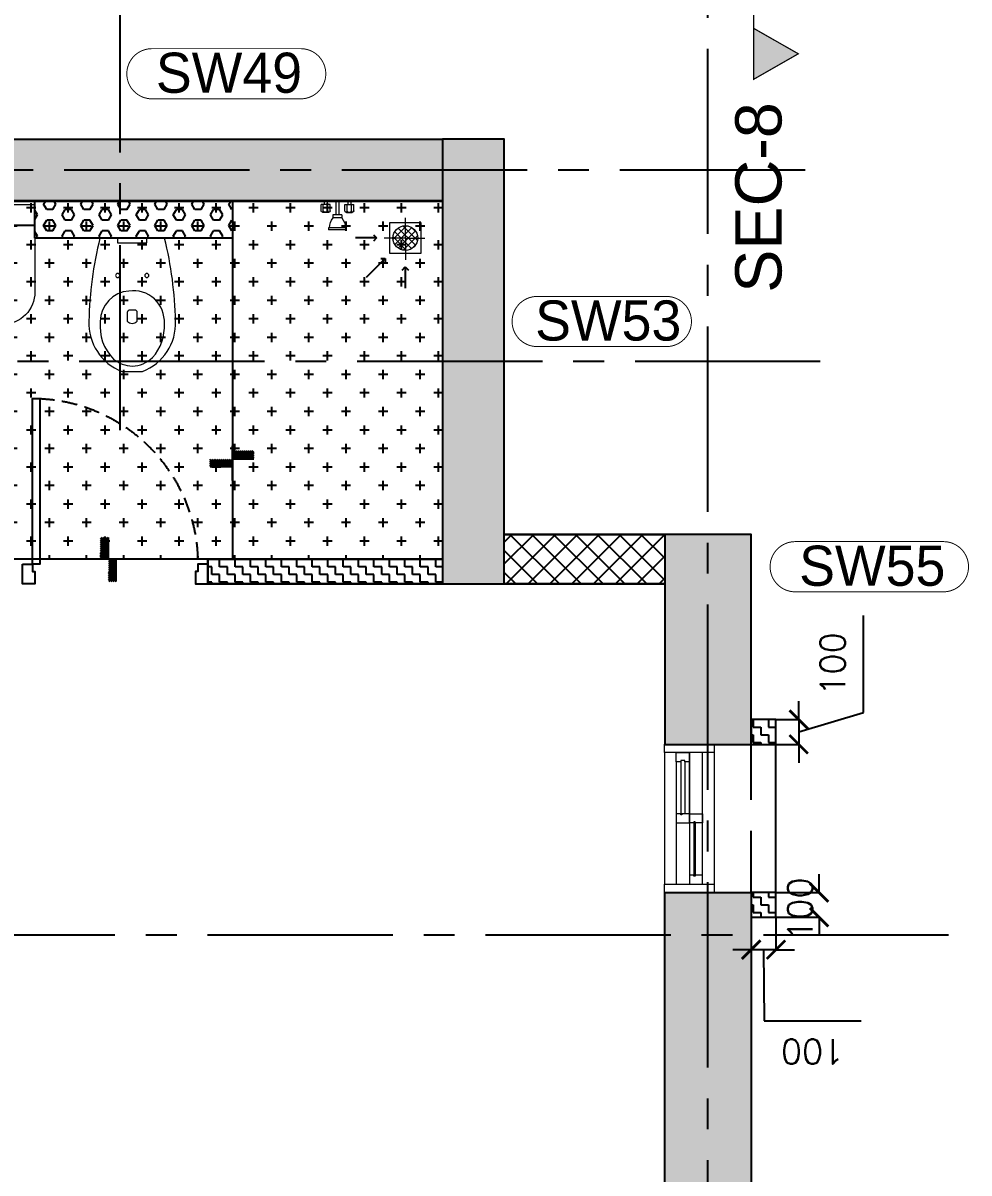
# Model space of a CAD drawing. Header units: millimetres. Extents: x 1181448 to 1317632, y -5734806 to -5633961.
# Drawn here: x 1214204 to 1218034, y -5725860 to -5721205 of the extents above; entities that cross this region are included whole.
import ezdxf

# ---------------------------------------------------------------- set-up
doc = ezdxf.new("R2010")
doc.units = ezdxf.units.MM
doc.header["$LTSCALE"] = 1000
doc.header["$MEASUREMENT"] = 0
for name, pattern in [('1BHK-A$0$AUDIT_D_120904163729-0', [0]), ('1BHK-A$0$HIDDEN', [0.375, 0.25, -0.125]), ('AUDIT_D_120904163729-0', [0]), ('T8(T9 IS SIMILAR) - TYPICAL FLOOR ELEVATION$1$AUDIT_D_120904163729-0', [0]), ('T8(T9 IS SIMILAR) - TYPICAL FLOOR ELEVATION$1$HIDDEN', [0.375, 0.25, -0.125]), ('T8_PROFILE SECTIONS$0$HIDDEN', [0.375, 0.25, -0.125]), ('T8_PROFILE SECTIONS$0$PHANTOM2', [1.25, 0.625, -0.125, 0.125, -0.125, 0.125, -0.125]), ('T8_REFUGE COLUMNS$0$CENTER2', [1.125, 0.75, -0.125, 0.125, -0.125])]:
    doc.linetypes.add(name, pattern=pattern)
doc.layers.get('0').update_dxf_attribs({"linetype": 'AUDIT_D_120904163729-0'})
for name, color, linetype in [('1BHK-A$0$A-DOOR-FULL', 2, 'Continuous'), ('1BHK-A$0$A-HATCH -160', 251, '1BHK-A$0$AUDIT_D_120904163729-0'), ('1BHK-A$0$A-SANITARY', 2, 'Continuous'), ('1BHK-A$0$a-tile drop', 3, 'Continuous'), ('1BHK-A$0$A-TOI SUNK 50MM', 8, 'Continuous'), ('1BHK-A$0$APT PLANS-typ$0$TILEDROP', 3, 'Continuous'), ('1BHK-A$0$ELEV.', 5, 'Continuous'), ('1BHK-A$0$LEDGE WALL', 5, 'Continuous'), ('A_dim', 1, 'Continuous'), ('T8(T9 IS SIMILAR) - REFUGE FLOOR$1$A_rail', 253, 'Continuous'), ('T8(T9 IS SIMILAR) - TYPICAL FLOOR ELEVATION$0$A-DIM', 1, 'T8(T9 IS SIMILAR) - TYPICAL FLOOR ELEVATION$1$AUDIT_D_120904163729-0'), ('T8(T9 IS SIMILAR) - TYPICAL FLOOR ELEVATION$1$A-WALL HATCH', 252, 'T8(T9 IS SIMILAR) - TYPICAL FLOOR ELEVATION$1$AUDIT_D_120904163729-0'), ('T8(T9 IS SIMILAR) - TYPICAL FLOOR ELEVATION$1$A-WALL-FEATURES', 6, 'T8(T9 IS SIMILAR) - TYPICAL FLOOR ELEVATION$1$AUDIT_D_120904163729-0'), ('T8_PROFILE SECTIONS$0$A-PROFILE SECTIONS', 81, 'T8_PROFILE SECTIONS$0$PHANTOM2'), ('T8_REFUGE COLUMNS$0$A-CENTERLINE', 193, 'T8_REFUGE COLUMNS$0$CENTER2'), ('T8_REFUGE COLUMNS$1$A-RCC COLS', 3, 'Continuous')]:
    doc.layers.add(name, color=color, linetype=linetype)
for name, color, linetype, lineweight in [('1BHK-A$0$a-TOI-fixtures', 251, 'Continuous', 0), ('1BHK-A$1$A-WALL- 160', 6, 'Continuous', 30), ('1BHK-A$1$Window', 4, 'Continuous', 20), ('T8(T9 IS SIMILAR) - REFUGE FLOOR$0$D&W', 8, 'Continuous', 25), ('T8_REFUGE COLUMNS$0$A-COLUMN NO size reduce', 81, 'Continuous', 25)]:
    doc.layers.add(name, color=color, linetype=linetype, lineweight=lineweight)
doc.layers.add('T8_REFUGE COLUMNS$0$COL-HATCH', color=7, linetype='Continuous', lineweight=25, true_color=0xa3a3a3)
doc.styles.add('1BHK-A$0$Romans 1', font='romans.shx', dxfattribs={"height": 100})
doc.styles.add('T8(T9 IS SIMILAR) - TYPICAL FLOOR ELEVATION$0$Romans 1', font='romans.shx', dxfattribs={"height": 100})
doc.styles.add('T8_PROFILE SECTIONS$0$arial', font='sanss___.ttf')
doc.styles.add('T8_REFUGE COLUMNS$0$STANDARD', font='GOTHIC.TTF')
doc.dimstyles.new('1BHK-A$0$ALPINE S', dxfattribs={"dimscale": 0, "dimtxt": 100, "dimasz": 75, "dimexe": 0, "dimexo": 0, "dimgap": 75, "dimtad": 1, "dimdec": 0, "dimzin": 0, "dimdsep": 46, "dimtxsty": '1BHK-A$0$Romans 1', "dimblk": '1BHK-A$0$_ArchTick', "dimcen": 0.09, "dimclrd": 256, "dimclre": 256, "dimclrt": 7, "dimadec": 0, "dimazin": 0, "dimtfac": 1, "dimtdec": 0, "dimtofl": 0, "dimtmove": 1, "dimatfit": 0, "dimldrblk": '1BHK-A$0$_Open90', "dimfxl": 1, "dimtolj": 1, "dimtzin": 0, "dimarcsym": 0})
doc.dimstyles.new('T8(T9 IS SIMILAR) - TYPICAL FLOOR ELEVATION$0$ALPINE S', dxfattribs={"dimscale": 0, "dimtxt": 100, "dimasz": 75, "dimexe": 0, "dimexo": 0, "dimgap": 75, "dimtad": 1, "dimdec": 0, "dimzin": 0, "dimdsep": 46, "dimtxsty": 'T8(T9 IS SIMILAR) - TYPICAL FLOOR ELEVATION$0$Romans 1', "dimblk": 'T8(T9 IS SIMILAR) - TYPICAL FLOOR ELEVATION$0$_ArchTick', "dimcen": 0.09, "dimclrd": 256, "dimclre": 256, "dimclrt": 7, "dimadec": 0, "dimazin": 0, "dimtfac": 1, "dimtdec": 0, "dimtofl": 0, "dimtmove": 1, "dimatfit": 0, "dimldrblk": 'T8(T9 IS SIMILAR) - TYPICAL FLOOR ELEVATION$0$_Open90', "dimfxl": 1, "dimtolj": 1, "dimtzin": 0, "dimarcsym": 0})

# ---------------------------------------------------------------- blocks, each defined once
blk = doc.blocks.new('T8_REFUGE COLUMNS')
at = {"layer": 'T8_REFUGE COLUMNS$0$COL-HATCH', "linetype": 'ByBlock'}
h = blk.add_hatch(color=256, dxfattribs=at)
h.dxf.hatch_style = 1
h.paths.add_polyline_path([(1215902.1, -5721924.9), (1213292.1, -5721924.9), (1213292.1, -5721674.9), (1215902.1, -5721674.9)])
h = blk.add_hatch(color=256, dxfattribs=at)
h.dxf.hatch_style = 1
h.paths.add_polyline_path([(1215902.1, -5723474.9), (1216152.1, -5723474.9), (1216152.1, -5721674.9), (1215902.1, -5721674.9)])
h = blk.add_hatch(color=256, dxfattribs=at)
h.dxf.hatch_style = 1
h.paths.add_polyline_path([(1216802.1, -5724124.9), (1217152.1, -5724124.9), (1217152.1, -5723274.9), (1216802.1, -5723274.9)])
h = blk.add_hatch(color=256, dxfattribs=at)
h.dxf.hatch_style = 1
h.paths.add_polyline_path([(1217152.1, -5726519.9), (1216802.1, -5726519.9), (1216802.1, -5724724.9), (1217152.1, -5724724.9)])
at = {"layer": 'T8_REFUGE COLUMNS$0$A-CENTERLINE'}
for p, q in [((1214597.1, -5722853.5), (1214597.1, -5698299.6)), ((1216977.1, -5728808.5), (1216977.1, -5698299.6)), ((1217370.3, -5721799.9), (1182156.9, -5721799.9)), ((1217431.8, -5722574.9), (1182156.9, -5722574.9)), ((1217951.3, -5724897.4), (1182156.9, -5724897.4))]:
    blk.add_line(p, q, dxfattribs=at)
at = {"layer": 'T8_REFUGE COLUMNS$0$A-COLUMN NO size reduce', "linetype": 'ByBlock', "const_width": 3.9}
for points in [[(1214725.8, -5721511.6, -1), (1214725.8, -5721308.4), (1215328.2, -5721308.4, -1), (1215328.2, -5721511.6)], [(1216285.6, -5722514.6, -1), (1216285.6, -5722311.5), (1216808.7, -5722311.5, -1), (1216808.7, -5722514.6)], [(1217330.2, -5723507.4, -1), (1217330.2, -5723304.2), (1217930.4, -5723304.2, -1), (1217930.4, -5723507.4)]]:
    blk.add_lwpolyline(points, format="xyb", close=True, dxfattribs=at)
at = {"layer": 'T8_REFUGE COLUMNS$1$A-RCC COLS', "linetype": 'ByBlock'}
for points in [[(1215902.1, -5721924.9), (1213292.1, -5721924.9), (1213292.1, -5721674.9), (1215902.1, -5721674.9)], [(1215902.1, -5723474.9), (1216152.1, -5723474.9), (1216152.1, -5721674.9), (1215902.1, -5721674.9)], [(1216802.1, -5724124.9), (1217152.1, -5724124.9), (1217152.1, -5723274.9), (1216802.1, -5723274.9)], [(1217152.1, -5726519.9), (1216802.1, -5726519.9), (1216802.1, -5724724.9), (1217152.1, -5724724.9)]]:
    blk.add_lwpolyline(points, close=True, dxfattribs=at)
at = {"layer": 'T8_REFUGE COLUMNS$0$A-COLUMN NO size reduce', "linetype": 'ByBlock', "char_height": 162.5, "attachment_point": 1, "style": 'T8_REFUGE COLUMNS$0$STANDARD'}
for s, insert in [('SW49', (1214742, -5721324.6)), ('SW53', (1216277.4, -5722327.7)), ('SW55', (1217346.4, -5723320.5))]:
    blk.add_mtext_dynamic_manual_height_columns(s, width=444.685, gutter_width=500, heights=[0], dxfattribs=dict(at, insert=insert))
blk = doc.blocks.new('1BHK-A$0$WB1')
at = {"layer": '1BHK-A$0$A-SANITARY', "color": 0, "ltscale": 1000}
for p, q in [((190074.4, -1779394.5), (190063, -1779507.9)), ((190106.8, -1779394.5), (190119.9, -1779507.9)), ((189917.5, -1779491.7), (190064.6, -1779491.7)), ((190061.5, -1779507.9), (190121.4, -1779507.9)), ((190118, -1779491.7), (190265.4, -1779491.7))]:
    blk.add_line(p, q, dxfattribs=at)
at = {"layer": '1BHK-A$0$A-SANITARY', "color": 0}
blk.add_line((190106.8, -1779394.5), (190074.4, -1779394.5), dxfattribs=at)
for centre, major_axis, start_param, end_param in [((190067.1, -1779471.3), (-69.6, 256.7), 0.015739, 0.342992), ((190067.1, -1779471.3), (-64.3, 237.2), 0.015739, 0.342992), ((190091.4, -1779555.7), (-92.6, 341.5), 6.018375, 6.298924), ((190091.4, -1779555.7), (-87.3, 322), 6.018375, 6.298924), ((190091.4, -1779555.7), (-92.6, 341.5), 5.737826, 6.018375), ((190091.4, -1779555.7), (-87.3, 322), 5.737826, 6.018375), ((190115.8, -1779471.3), (-64.3, 237.2), 5.410573, 5.737826), ((190115.8, -1779471.3), (-69.6, 256.7), 5.410573, 5.737826), ((190030, -1779417.8), (-52.6, 193.9), 0.342992, 0.768932), ((190030, -1779417.8), (-47.3, 174.4), 0.342992, 0.768932), ((190152.9, -1779417.8), (-47.3, 174.4), 4.984633, 5.410573), ((190152.9, -1779417.8), (-52.6, 193.9), 4.984633, 5.410573), ((189973.2, -1779384.1), (-35.3, 130.2), 0.768932, 1.305986), ((189973.2, -1779384.1), (-30, 110.7), 0.768932, 1.305986), ((190209.6, -1779384.1), (-30, 110.7), 4.447579, 4.984633), ((190209.6, -1779384.1), (-35.3, 130.2), 4.447579, 4.984633), ((189973.2, -1779384.1), (-35.3, 130.2), 1.305986, 1.84304), ((189973.2, -1779384.1), (-30, 110.7), 1.305986, 1.84304), ((190209.6, -1779384.1), (-30, 110.7), 3.910525, 4.447579), ((190209.6, -1779384.1), (-35.3, 130.2), 3.910525, 4.447579), ((190030, -1779350.3), (-52.6, 193.9), 1.84304, 2.268981), ((190030, -1779350.3), (-47.3, 174.4), 1.84304, 2.20494), ((190152.9, -1779350.3), (-47.3, 174.4), 3.548625, 3.910525), ((190152.9, -1779350.3), (-52.6, 193.9), 3.484585, 3.910525), ((190067.1, -1779296.9), (-69.6, 256.7), 2.268981, 2.596234), ((190045.3, -1779507.9), (-4.2, 15.6), 6.018375, 12.30156), ((190137.6, -1779507.9), (-4.2, 15.6), 6.018375, 12.30156), ((190115.8, -1779296.9), (-69.6, 256.7), 3.157331, 3.484585), ((190091.4, -1779212.5), (-92.6, 341.5), 2.596234, 2.876783), ((190091.4, -1779212.5), (-92.6, 341.5), 2.876783, 3.157331)]:
    blk.add_ellipse(centre, major_axis=major_axis, ratio=1, start_param=start_param, end_param=end_param, dxfattribs=at)
blk = doc.blocks.new('1BHK-A$0$A$C4C1B68F2')
at = {"layer": '1BHK-A$0$a-TOI-fixtures'}
for p, q in [((-615, 381.1), (123.5, 381.1)), ((-615, 381.1), (-615, 41)), ((-615, 367.2), (123.5, 367.2)), ((123.5, 381.1), (123.5, -78.9)), ((-495.1, -78.9), (123.5, -78.9))]:
    blk.add_line(p, q, dxfattribs=at)
at = {"layer": '1BHK-A$0$a-TOI-fixtures', "extrusion": (2.53026e-07, -3.57019e-09, 1)}
blk.add_line((-245.7, 167.3, 0), (-245.7, 381.1), dxfattribs=at)
blk.add_circle((-245.7, 167.3, 0), 25.4, dxfattribs=at)
at = {"layer": '1BHK-A$0$a-TOI-fixtures'}
blk.add_arc((-496.9, 39.2), 118.1, 179.1386, 270.8614, dxfattribs=at)
at = {"layer": '1BHK-A$0$a-TOI-fixtures', "xscale": 0.9230769230769234, "yscale": 0.9230769230769234, "zscale": 0.9230769230769234, "rotation": 179.9999999999998}
blk.add_blockref('1BHK-A$0$WB1', (175222.6, -1642331.5, 0), dxfattribs=at)
blk = doc.blocks.new('1BHK-A$0$EWC 1-flat-3')
at = {"layer": '1BHK-A$0$a-TOI-fixtures', "ltscale": 1.5}
blk.add_line((130.9, 0), (-130.9, 0), dxfattribs=at)
for points in [[(-130.9, 0, -0.055103), (-175.3, 336.2, -0.321827), (-41.6, 540), (41.6, 540, -0.321827), (175.3, 336.2, -0.055103), (130.9, 0, -27.681239)], [(-13.2, 214.3, -0.391448), (-129.3, 337.7, -0.224585), (-76.1, 489.9, -0.160675), (0, 518.7, -0.183016), (81.6, 484.1, -0.201424), (130, 346.4, -0.474507), (-13.2, 214.3, -2.927417)], [(-9.5, 290.2), (9.5, 290.2, 0.414214), (18.9, 299.7), (18.9, 337.6, 0.5), (-18.9, 337.6), (-18.9, 299.7, 0.414214), (-9.5, 290.2, 0.530498)]]:
    blk.add_lwpolyline(points, format="xyb", dxfattribs=at)
at = {"layer": '1BHK-A$0$a-TOI-fixtures'}
blk.add_lwpolyline([(-59.2, 0), (-59.2, 18.9), (59.2, 18.9), (59.2, 0)], close=True, dxfattribs=at)
at = {"layer": '1BHK-A$0$a-TOI-fixtures', "ltscale": 1.5}
for centre in [(-59.2, 151.6), (59.2, 151.6)]:
    blk.add_circle(centre, 8.31, dxfattribs=at)
blk = doc.blocks.new('1BHK-A$0$Type-A-First Floor Plan-bottom-up$0$FLOOR TRAP-flat-6')
at = {"layer": '1BHK-A$0$a-TOI-fixtures'}
h = blk.add_hatch(dxfattribs=at)
h.set_pattern_fill('ACET-2D-_USER', color=256, scale=20, angle=45, style=0, double=1, pattern_type=0)
h.set_pattern_definition([(45, (-789896.981, 5385770.066), (-14.142135624, 14.142135624), []), (135, (-789896.981, 5385770.066), (-14.142135624, -14.142135624), [])])
edge = h.paths.add_edge_path()
edge.add_arc((150, 150), 50, 0, 360)
for q in [(150, 228.6), (67.6, 150), (237.4, 150), (150, 63.6)]:
    blk.add_line((150, 150), q, dxfattribs=at)
blk.add_lwpolyline([(87.5, 212.5), (212.5, 212.5), (212.5, 87.5), (87.5, 87.5)], close=True, dxfattribs=at)
blk.add_circle((150, 150), 50, dxfattribs=at)
blk = doc.blocks.new('1BHK-A$0$SH-flat-2')
at = {"layer": '1BHK-A$0$a-TOI-fixtures'}
for p, q in [((0.1, 54), (14.6, 54)), ((14.6, 30), (14.7, 66)), ((39.8, 57.2), (14.6, 57.2)), ((39.9, 65.9), (14.7, 66)), ((44.6, 43), (44.6, 52.2)), ((45.9, 36.2), (45.9, 59)), ((0, -6), (0, 6)), ((0, 6), (56.3, 5.9)), ((0.1, 42), (14.6, 42)), ((39.7, 38.7), (14.5, 38.7)), ((39.8, 29.9), (14.6, 30)), ((43.4, 31.6), (44.7, 33.1)), ((56.2, -18.1), (56.3, 17.9)), ((56.3, 17.9), (68.3, 17.9)), ((68.2, -18.1), (68.3, 17.9)), ((108.4, -32.8), (108.5, 32.4)), ((108.5, 35.8), (116.3, 35.8)), ((108.5, 32.4), (108.5, 35.8)), ((116.2, -36.2), (116.3, 35.8)), ((-0.1, -42), (14.4, -42)), ((0, -6), (56.3, -6.1)), ((14.5, -30), (14.4, -66)), ((39.6, -38.8), (14.4, -38.8)), ((39.7, -30.1), (14.5, -30)), ((43.3, -31.7), (44.6, -33.3)), ((44.4, -43.2), (44.4, -52.4)), ((45.7, -36.4), (45.7, -59.2)), ((56.2, -18.1), (68.2, -18.1)), ((108.4, -32.8), (108.4, -36.2)), ((108.4, -36.2), (116.2, -36.2)), ((-0.1, -54), (14.4, -54)), ((39.5, -57.3), (14.3, -57.3)), ((39.6, -66.1), (14.4, -66))]:
    blk.add_line(p, q, dxfattribs=at)
for centre, radius, start, end in [((39.8, 62), 4.8, 269.8776, 359.8776), ((39.8, 52.2), 4.8, 359.8776, 89.8776), ((39.9, 61.1), 4.8, 359.8776, 89.8776), ((41.1, 59), 4.8, 359.8776, 46.4449), ((39.8, 43.5), 4.8, 269.8776, 359.8776), ((39.7, 33.9), 4.8, 359.8776, 89.8776), ((39.8, 34.7), 4.8, 269.8776, 359.8776), ((41.1, 36.2), 4.8, 319.2258, 359.8776), ((114.8, -47.9), 80.5, 94.4595, 125.2375), ((39.6, -34), 4.8, 269.8776, 359.8776), ((39.6, -43.6), 4.8, 359.8776, 89.8776), ((39.7, -34.9), 4.8, 359.8776, 89.8776), ((40.9, -36.4), 4.8, 359.8776, 40.5294), ((115, 47.4), 80.5, 234.5177, 265.2957), ((39.5, -52.4), 4.8, 269.8776, 359.8776), ((39.5, -62.1), 4.8, 359.8776, 89.8776), ((39.6, -61.3), 4.8, 269.8776, 359.8776), ((40.9, -59.2), 4.8, 313.3103, 359.8776)]:
    blk.add_arc(centre, radius, start, end, dxfattribs=at)
blk = doc.blocks.new('*U496')
for points in [[(0, 0), (0, 670), (-30, 670), (-30, 0)], [(-710, 0), (-670, 0), (-670, -30), (-660, -30), (-660, -80), (-710, -80)], [(40, 0), (0, 0), (0, -30), (-10, -30), (-10, -80), (40, -80)]]:
    blk.add_lwpolyline(points, close=True)
at = {"color": 0, "linetype": 'ByBlock', "ltscale": 0.25}
blk.add_arc((1, -0.4), 671, 92.373, 179.9653, dxfattribs=at)
blk = doc.blocks.new('1BHK-A$0$TILE DROP -x')
at = {"layer": '1BHK-A$0$APT PLANS-typ$0$TILEDROP'}
h = blk.add_hatch(dxfattribs=at)
h.set_pattern_fill('ACET-2D-ANSI31', color=8, scale=90, angle=90, style=0)
h.set_pattern_definition([(135, (-851695.914, 5365039.183), (-7.954951288, -7.954951288), [])])
h.paths.add_polyline_path([(-58323.9, -19205.9), (-58323.9, -19023.7), (-58261.5, -19023.7), (-58261.5, -19205.9)])
edge = h.paths.add_edge_path()
edge.add_line((-58323.9, -19381.2), (-58393.7, -19381.2))
edge.add_line((-58323.9, -19205.9), (-58323.9, -19381.2))
edge.add_line((-58393.1, -19205.9), (-58323.9, -19205.9))
edge.add_line((-58393.1, -19381.2), (-58393.1, -19205.9))
at = {"layer": '1BHK-A$0$APT PLANS-typ$0$TILEDROP', "color": 1}
blk.add_line((-58153.9, -19205.9), (-58434, -19205.9), dxfattribs=at)
at = {"layer": '1BHK-A$0$APT PLANS-typ$0$TILEDROP', "color": 20, "const_width": 10}
for points in [[(-58261.5, -19205.9), (-58261.5, -19023.7)], [(-58323.9, -19381.2), (-58323.9, -19205.9)], [(-58323.9, -19205.9), (-58261.5, -19205.9)]]:
    blk.add_lwpolyline(points, dxfattribs=at)
blk = doc.blocks.new('1BHK-A$0$1500-flat-1-flat-1')
at = {"layer": '1BHK-A$1$Window', "color": 1, "lineweight": 13}
for p, q in [((5694378.8, 1149675.6), (5694378.8, 1149141.6, 0)), ((5694425.5, 1149179.1, 0), (5694425.5, 1149675.6)), ((5694478.8, 1149427.4), (5694478.8, 1149675.6)), ((5694578.8, 1149675.6), (5694578.8, 1149141.6, 0)), ((5694478.8, 1149638.1), (5694478.8, 1149427.4)), ((5694532.2, 1149638.1), (5694532.2, 1149141.6, 0)), ((5694478.8, 1149457), (5694478.8, 1149141.6, 0)), ((5694378.8, 1149389.9), (5694378.8, 1149179.1, 0)), ((5694478.8, 1149389.9), (5694478.8, 1149179.1, 0))]:
    blk.add_line(p, q, dxfattribs=at)
at = {"layer": '1BHK-A$1$Window', "color": 5, "lineweight": 13}
for p, q in [((5694497.4, 1149638.1), (5694497.4, 1149427.4)), ((5694513.6, 1149638.1), (5694513.6, 1149427.4)), ((5694455.7, 1149389.9), (5694455.7, 1149179.1, 0)), ((5694460.2, 1149389.9), (5694460.2, 1149179.1, 0))]:
    blk.add_line(p, q, dxfattribs=at)
at = {"layer": '1BHK-A$1$Window', "color": 4, "lineweight": 13}
for points in [[(5694378.8, 1149708.6), (5694378.8, 1149675.6), (5694578.8, 1149675.6), (5694578.8, 1149708.6)], [(5694513.6, 1149638.1), (5694532.2, 1149638.1), (5694532.2, 1149675.6), (5694478.8, 1149675.6), (5694478.8, 1149638.1), (5694497.4, 1149638.1), (5694497.4, 1149642.6), (5694513.6, 1149642.6)], [(5694460.2, 1149389.9), (5694478.8, 1149389.9), (5694478.8, 1149427.4), (5694425.5, 1149427.4), (5694425.5, 1149389.9), (5694455.7, 1149389.9), (5694455.7, 1149394.4), (5694460.2, 1149394.4)], [(5694513.6, 1149427.4), (5694532.2, 1149427.4), (5694532.2, 1149389.9), (5694478.8, 1149389.9), (5694478.8, 1149427.4), (5694509.1, 1149427.4), (5694509.1, 1149422.9), (5694513.6, 1149422.9)], [(5694460.2, 1149179.1), (5694478.8, 1149179.1), (5694478.8, 1149141.6), (5694425.5, 1149141.6), (5694425.5, 1149179.1), (5694455.7, 1149179.1), (5694455.7, 1149174.6), (5694460.2, 1149174.6)], [(5694378.8, 1149141.6), (5694378.8, 1149108.6), (5694578.8, 1149108.6), (5694578.8, 1149141.6)]]:
    blk.add_lwpolyline(points, close=True, dxfattribs=at)
blk = doc.blocks.new('1BHK-A$0$_ArchTick')
at = {"color": 0, "linetype": 'ByBlock', "const_width": 0.15}
blk.add_lwpolyline([(-0.5, -0.5), (0.5, 0.5)], dxfattribs=at)
blk = doc.blocks.new('1BHK-A$0$_Open90')
at = {"color": 0, "linetype": 'ByBlock', "lineweight": -2}
for p, q in [((0, 0), (-1, 0)), ((-0.5, 0.5), (0, 0)), ((0, 0), (-0.5, -0.5))]:
    blk.add_line(p, q, dxfattribs=at)
blk = doc.blocks.new('T8(T9 IS SIMILAR) - TYPICAL FLOOR ELEVATION$0$_ArchTick')
at = {"color": 0, "linetype": 'ByBlock', "const_width": 0.15}
blk.add_lwpolyline([(-0.5, -0.5), (0.5, 0.5)], dxfattribs=at)
blk = doc.blocks.new('*D2261')
at = {"layer": 'T8(T9 IS SIMILAR) - TYPICAL FLOOR ELEVATION$0$A-DIM', "linetype": 'T8(T9 IS SIMILAR) - TYPICAL FLOOR ELEVATION$1$HIDDEN', "lineweight": -2, "transparency": 16777216}
for p, q in [((1217152.1, -5724824.9), (1217152.1, -5724956.2)), ((1217252.5, -5724824.9), (1217252.5, -5724956.2))]:
    blk.add_line(p, q, dxfattribs=at)
at = {"layer": 'T8(T9 IS SIMILAR) - TYPICAL FLOOR ELEVATION$0$A-DIM', "lineweight": -2, "transparency": 16777216}
for p, q in [((1217152.1, -5724956.2), (1217077.1, -5724956.2)), ((1217252.5, -5724956.2), (1217152.1, -5724956.2)), ((1217202.3, -5724956.2), (1217204.3, -5725243.7)), ((1217252.5, -5724956.2), (1217327.5, -5724956.2)), ((1217204.3, -5725243.7), (1217597.1, -5725243.7))]:
    blk.add_line(p, q, dxfattribs=at)
at = {"layer": 'T8(T9 IS SIMILAR) - TYPICAL FLOOR ELEVATION$0$A-DIM', "linetype": 'ByBlock', "lineweight": -2, "transparency": 16777216, "xscale": 75, "yscale": 75, "zscale": 75}
blk.add_blockref('T8(T9 IS SIMILAR) - TYPICAL FLOOR ELEVATION$0$_ArchTick', (1217152.1, -5724956.2), dxfattribs=at)
at = {"layer": 'T8(T9 IS SIMILAR) - TYPICAL FLOOR ELEVATION$0$A-DIM', "linetype": 'ByBlock', "lineweight": -2, "transparency": 16777216, "xscale": 75, "yscale": 75, "zscale": 75, "rotation": 180}
blk.add_blockref('T8(T9 IS SIMILAR) - TYPICAL FLOOR ELEVATION$0$_ArchTick', (1217252.5, -5724956.2), dxfattribs=at)
at = {"layer": 'T8(T9 IS SIMILAR) - TYPICAL FLOOR ELEVATION$0$A-DIM', "color": 7, "linetype": 'ByBlock', "transparency": 16777216, "insert": (1217400.7, -5725368.7), "char_height": 100, "attachment_point": 5, "rotation": 180, "style": 'T8(T9 IS SIMILAR) - TYPICAL FLOOR ELEVATION$0$Romans 1'}
blk.add_mtext('\\A1;100', dxfattribs=at)
blk = doc.blocks.new('T8(T9 IS SIMILAR) - TYPICAL FLOOR ELEVATION$0$_Open90')
at = {"color": 0, "linetype": 'ByBlock', "lineweight": -2}
for p, q in [((0, 0), (-1, 0)), ((-0.5, 0.5), (0, 0)), ((0, 0), (-0.5, -0.5))]:
    blk.add_line(p, q, dxfattribs=at)
blk = doc.blocks.new('*D2262')
at = {"layer": 'T8(T9 IS SIMILAR) - TYPICAL FLOOR ELEVATION$0$A-DIM', "lineweight": -2, "transparency": 16777216}
for p, q in [((1217606.9, -5723996.1), (1217606.9, -5723603.3)), ((1217344.4, -5724024.9), (1217344.4, -5723949.9)), ((1217344.4, -5724074.9), (1217606.9, -5723996.1)), ((1217344.4, -5724024.9), (1217344.4, -5724124.9)), ((1217344.4, -5724124.9), (1217344.4, -5724199.9))]:
    blk.add_line(p, q, dxfattribs=at)
at = {"layer": 'T8(T9 IS SIMILAR) - TYPICAL FLOOR ELEVATION$0$A-DIM', "linetype": 'T8(T9 IS SIMILAR) - TYPICAL FLOOR ELEVATION$1$HIDDEN', "lineweight": -2, "transparency": 16777216}
for p, q in [((1217252.5, -5724024.9), (1217344.4, -5724024.9)), ((1217252.5, -5724124.9), (1217344.4, -5724124.9))]:
    blk.add_line(p, q, dxfattribs=at)
at = {"layer": 'T8(T9 IS SIMILAR) - TYPICAL FLOOR ELEVATION$0$A-DIM', "linetype": 'ByBlock', "lineweight": -2, "transparency": 16777216, "xscale": 75, "yscale": 75, "zscale": 75}
for p, rotation in [((1217344.4, -5724024.9), 270), ((1217344.4, -5724124.9), 90)]:
    blk.add_blockref('T8(T9 IS SIMILAR) - TYPICAL FLOOR ELEVATION$0$_ArchTick', p, dxfattribs=dict(at, rotation=rotation))
at = {"layer": 'T8(T9 IS SIMILAR) - TYPICAL FLOOR ELEVATION$0$A-DIM', "color": 7, "linetype": 'ByBlock', "transparency": 16777216, "insert": (1217481.9, -5723799.7), "char_height": 100, "attachment_point": 5, "rotation": 90, "style": 'T8(T9 IS SIMILAR) - TYPICAL FLOOR ELEVATION$0$Romans 1'}
blk.add_mtext('\\A1;100', dxfattribs=at)
blk = doc.blocks.new('*D2268')
at = {"layer": 'T8(T9 IS SIMILAR) - TYPICAL FLOOR ELEVATION$0$A-DIM', "lineweight": -2, "transparency": 16777216}
for p, q in [((1217427.1, -5724724.9), (1217427.1, -5724649.9)), ((1217427.1, -5724824.9), (1217427.1, -5724899.9))]:
    blk.add_line(p, q, dxfattribs=at)
at = {"layer": 'T8(T9 IS SIMILAR) - TYPICAL FLOOR ELEVATION$0$A-DIM', "linetype": 'T8(T9 IS SIMILAR) - TYPICAL FLOOR ELEVATION$1$HIDDEN', "lineweight": -2, "transparency": 16777216}
for p, q in [((1217252.5, -5724724.9), (1217427.1, -5724724.9)), ((1217252.5, -5724824.9), (1217427.1, -5724824.9))]:
    blk.add_line(p, q, dxfattribs=at)
at = {"layer": 'T8(T9 IS SIMILAR) - TYPICAL FLOOR ELEVATION$0$A-DIM', "linetype": 'ByBlock', "lineweight": -2, "transparency": 16777216, "xscale": 75, "yscale": 75, "zscale": 75}
for p, rotation in [((1217427.1, -5724724.9), 270), ((1217427.1, -5724824.9), 90)]:
    blk.add_blockref('T8(T9 IS SIMILAR) - TYPICAL FLOOR ELEVATION$0$_ArchTick', p, dxfattribs=dict(at, rotation=rotation))
at = {"layer": 'T8(T9 IS SIMILAR) - TYPICAL FLOOR ELEVATION$0$A-DIM', "color": 7, "linetype": 'ByBlock', "transparency": 16777216, "insert": (1217349.8, -5724792), "char_height": 100, "attachment_point": 5, "rotation": 90, "style": 'T8(T9 IS SIMILAR) - TYPICAL FLOOR ELEVATION$0$Romans 1'}
blk.add_mtext('\\A1;100', dxfattribs=at)
blk = doc.blocks.new('T8_PROFILE SECTIONS$0$MH')
at = {"layer": 'T8_PROFILE SECTIONS$0$A-PROFILE SECTIONS', "linetype": 'T8_PROFILE SECTIONS$0$HIDDEN', "ltscale": 2}
h = blk.add_hatch(color=256, dxfattribs=at)
h.dxf.hatch_style = 1
h.paths.add_polyline_path([(1140339.1, -5697424.8), (1140519.9, -5697528.1), (1140339.1, -5697631.3)])
at = {"layer": 'T8_PROFILE SECTIONS$0$A-PROFILE SECTIONS', "linetype": 'T8_PROFILE SECTIONS$0$HIDDEN', "ltscale": 2, "const_width": 5}
blk.add_lwpolyline([(1140339.1, -5697424.8), (1140339.1, -5697424.8), (1140519.9, -5697528.1), (1140339.1, -5697631.3)], close=True, dxfattribs=at)
blk.add_lwpolyline([(1140339.1, -5697424.8), (1140339.1, -5700565.7)], dxfattribs=at)
blk = doc.blocks.new('PROFILE SECTION LINE T9')
at = {"layer": 'T8_PROFILE SECTIONS$0$A-PROFILE SECTIONS', "linetype": 'ByBlock', "xscale": -1, "rotation": 180}
blk.add_blockref('T8_PROFILE SECTIONS$0$MH', (-1108895.4, -5707241.5, 0), dxfattribs=at)
at = {"layer": 'T8_PROFILE SECTIONS$0$A-PROFILE SECTIONS', "linetype": 'ByBlock', "insert": (31369.2, -9909.5, 0), "char_height": 187.5, "attachment_point": 3, "rotation": 90, "style": 'T8_PROFILE SECTIONS$0$arial'}
blk.add_mtext_dynamic_manual_height_columns('SEC-8', width=301.334, gutter_width=500, heights=[0], dxfattribs=at)
blk = doc.blocks.new('1BHK-A')
at = {"layer": '1BHK-A$0$A-HATCH -160', "linetype": 'ByBlock'}
h = blk.add_hatch(dxfattribs=at)
h.set_pattern_fill('HEX', color=256, scale=200)
h.paths.add_polyline_path([(1143799.6, -5722074.9), (1143799.6, -5721924.9), (1142999.6, -5721924.9), (1142999.6, -5722074.9)])
h = blk.add_hatch(dxfattribs=at)
h.set_pattern_fill('ANSI37', color=256, scale=500)
h.set_pattern_definition([(45, (0, -0.906), (-44.1941738, 44.1941738), []), (135, (0, -0.906), (-44.1941738, -44.1941738), [])])
h.paths.add_polyline_path([(1141249.5, -5723474.6), (1141899.2, -5723474.6), (1141899.2, -5723274.6), (1141249.5, -5723274.6)])
h.paths.add_polyline_path([(1141049.8, -5726520.2), (1141249.8, -5726520.2), (1141249.8, -5727581.2), (1141049.8, -5727581.2)])
h.paths.add_polyline_path([(1148199.5, -5727009.5), (1147999.5, -5727009.5), (1147999.5, -5728684.6), (1148199.5, -5728684.6)])
h = blk.add_hatch(dxfattribs=at)
h.set_pattern_fill('ZIGZAG', color=256, scale=250)
h.set_pattern_definition([(0, (0, 0), (31.25, 31.25), [31.25, -31.25]), (90, (31.25, 0), (-31.25, 31.25), [31.25, -31.25])])
h.paths.add_polyline_path([(1142149.5, -5723374.6), (1143099.6, -5723374.6), (1143099.6, -5723474.6), (1142149.5, -5723474.6)])
at = {"layer": '1BHK-A$0$A-TOI SUNK 50MM'}
h = blk.add_hatch(dxfattribs=at)
h.set_pattern_fill('CROSS', color=256, scale=300, style=0)
h.set_pattern_definition([(0, (-107180.45, 61072.54), (75, 75), [37.5, -112.5]), (90, (-107161.7, 61053.79), (-75, 75), [37.5, -112.5])])
h.paths.add_polyline_path([(1142149.5, -5723374.4), (1144599.6, -5723374.4), (1144599.6, -5721924.9), (1142149.5, -5721924.9)])
for p, q in [((1143099.6, -5723374.4), (1144599.6, -5723374.4)), ((1143099.6, -5723374.6), (1143845.6, -5723374.6))]:
    blk.add_line(p, q, dxfattribs=at)
blk.add_lwpolyline([(1142149.5, -5723374.4), (1144599.6, -5723374.4), (1144599.6, -5721924.9), (1142149.5, -5721924.9)], close=True, dxfattribs=at)
at = {"layer": '1BHK-A$0$ELEV.'}
blk.add_line((1142999.6, -5721924.6), (1142999.6, -5723374.6), dxfattribs=at)
at = {"layer": '1BHK-A$0$LEDGE WALL'}
blk.add_lwpolyline([(1143799.6, -5722074.9), (1143799.6, -5721924.9), (1142999.6, -5721924.9), (1142999.6, -5722074.9)], close=True, dxfattribs=at)
at = {"layer": '1BHK-A$0$LEDGE WALL', "linetype": '1BHK-A$0$HIDDEN', "ltscale": 0.5}
blk.add_lwpolyline([(1143799.6, -5722024.6), (1144599.6, -5722024.6)], dxfattribs=at)
at = {"layer": '1BHK-A$1$A-WALL- 160', "linetype": 'ByBlock'}
for p, q in [((1141249.5, -5723274.6), (1141899.2, -5723274.6)), ((1142149.5, -5723374.6), (1143099.6, -5723374.6)), ((1143099.6, -5723474.6), (1143099.6, -5723374.6)), ((1141249.5, -5723474.6), (1141899.2, -5723474.6)), ((1142149.5, -5723474.6), (1143099.6, -5723474.6))]:
    blk.add_line(p, q, dxfattribs=at)
at = {"layer": '1BHK-A$0$A-DOOR-FULL', "linetype": '1BHK-A$0$HIDDEN'}
blk.add_blockref('*U496', (1143809.6, -5723394.6), dxfattribs=at)
at = {"layer": '1BHK-A$0$a-tile drop', "xscale": 0.5, "yscale": 0.5, "zscale": 0.5}
for p, rotation in [((1152602.3, -5752133), 269.9996795902024), ((1114339.2, -5732977.3), 179.9996795902024)]:
    blk.add_blockref('1BHK-A$0$TILE DROP -x', p, dxfattribs=dict(at, rotation=rotation))
at = {"layer": '1BHK-A$0$a-TOI-fixtures', "rotation": 270.1224073997149}
blk.add_blockref('1BHK-A$0$SH-flat-2', (1142574.5, -5721924.9), dxfattribs=at)
at = {"layer": '1BHK-A$0$a-TOI-fixtures', "ltscale": 500, "extrusion": (0, 0, -1), "xscale": -1.083333333333333, "yscale": 1.083333333333333, "zscale": -1.083333333333333}
blk.add_blockref('1BHK-A$0$A$C4C1B68F2', (-1144465.8, -5722337.5), dxfattribs=at)
at = {"layer": '1BHK-A$0$a-TOI-fixtures', "extrusion": (0, 0, -1), "zscale": -1, "rotation": 270}
blk.add_blockref('1BHK-A$0$Type-A-First Floor Plan-bottom-up$0$FLOOR TRAP-flat-6', (-1142449.6, -5721924.9, 0), dxfattribs=at)
at = {"layer": '1BHK-A$0$a-TOI-fixtures', "extrusion": (0, 0, -1), "xscale": -1, "zscale": -1, "rotation": 180}
blk.add_blockref('1BHK-A$0$EWC 1-flat-3', (-1143405.3, -5722074.9, 0), dxfattribs=at)
at = {"layer": '1BHK-A$1$A-WALL- 160'}
blk.add_blockref('1BHK-A$0$1500-flat-1-flat-1', (-4553329, -6873832.8), dxfattribs=at)
at = {"layer": '1BHK-A$0$a-TOI-fixtures', "linetype": 'ByBlock'}
for points in [[(1142416.6, -5722074.5), (1142501.8, -5722074.5)], [(1142381.3, -5722157.7), (1142457.7, -5722234.8)], [(1142300, -5722191.9), (1142300, -5722277.2)]]:
    blk.add_leader(points, dimstyle='1BHK-A$0$ALPINE S', override={"dimscale": 1, "dimasz": 25, "dimtad": 0, "dimfxl": 5, "dimtfill": 1, "dimarcsym": 1}, dxfattribs=at)
blk = doc.blocks.new('T8(T9 IS SIMILAR) - TYPICAL FLOOR ELEVATION')
at = {"layer": 'T8(T9 IS SIMILAR) - TYPICAL FLOOR ELEVATION$1$A-WALL HATCH', "linetype": 'ByBlock'}
h = blk.add_hatch(dxfattribs=at)
h.set_pattern_fill('ZIGZAG', color=256, scale=250)
h.set_pattern_definition([(270, (1236691.37, -5731055.582), (31.25, -31.25), [31.25, -31.25]), (0, (1236691.37, -5731086.832), (31.25, 31.25), [31.25, -31.25])])
h.paths.add_polyline_path([(1217152.1, -5724024.9), (1217152.1, -5724124.9), (1217252.5, -5724124.9), (1217252.5, -5724024.9)])
h.paths.add_polyline_path([(1217152.1, -5724724.9), (1217152.1, -5724824.9), (1217252.5, -5724824.9), (1217252.5, -5724724.9)])
at = {"layer": 'T8(T9 IS SIMILAR) - TYPICAL FLOOR ELEVATION$1$A-WALL-FEATURES', "color": 8, "linetype": 'T8(T9 IS SIMILAR) - TYPICAL FLOOR ELEVATION$1$HIDDEN'}
blk.add_line((1217152.1, -5724724.9), (1217152.1, -5724124.9), dxfattribs=at)
at = {"layer": 'T8(T9 IS SIMILAR) - TYPICAL FLOOR ELEVATION$1$A-WALL-FEATURES', "color": 8}
blk.add_line((1217252.5, -5724724.9), (1217252.5, -5724124.9), dxfattribs=at)
at = {"layer": 'T8(T9 IS SIMILAR) - TYPICAL FLOOR ELEVATION$1$A-WALL-FEATURES', "linetype": 'ByBlock'}
for points in [[(1217152.1, -5724024.9), (1217152.1, -5724124.9), (1217252.5, -5724124.9), (1217252.5, -5724024.9)], [(1217152.1, -5724724.9), (1217152.1, -5724824.9), (1217252.5, -5724824.9), (1217252.5, -5724724.9)]]:
    blk.add_lwpolyline(points, close=True, dxfattribs=at)
at = {"layer": 'T8(T9 IS SIMILAR) - TYPICAL FLOOR ELEVATION$0$A-DIM', "linetype": 'ByBlock'}
dim = blk.add_linear_dim(base=(1217344.4, -5724124.9), p1=(1217252.5, -5724024.9), p2=(1217252.5, -5724124.9), angle=90, dimstyle='T8(T9 IS SIMILAR) - TYPICAL FLOOR ELEVATION$0$ALPINE S', override={"dimscale": 1, "dimfxl": 5, "dimarcsym": 1}, dxfattribs=at)
dim.commit()
dim.dimension.update_dxf_attribs({"geometry": '*D2262', "text_midpoint": (1217481.9, -5723921.1)})
for base, p1, p2, angle, picture, middle in [((1217427.1, -5724824.9), (1217252.5, -5724724.9), (1217252.5, -5724824.9), 90, '*D2268', (1217474.8, -5724792)), ((1217152.1, -5724956.2), (1217252.5, -5724824.9), (1217152.1, -5724824.9), 180, '*D2261', (1217279.3, -5725243.7))]:
    dim = blk.add_linear_dim(base=base, p1=p1, p2=p2, angle=angle, dimstyle='T8(T9 IS SIMILAR) - TYPICAL FLOOR ELEVATION$0$ALPINE S', override={"dimscale": 1, "dimfxl": 5, "dimarcsym": 1}, dxfattribs=at)
    dim.commit()
    dim.dimension.update_dxf_attribs({"geometry": picture, "text_midpoint": middle, "dimtype": 128})
blk = doc.blocks.new('T8(T9 IS SIMILAR) - REFUGE FLOOR')
at = {"layer": 'T8(T9 IS SIMILAR) - REFUGE FLOOR$0$D&W', "linetype": 'ByBlock', "xscale": -1}
blk.add_blockref('1BHK-A', (2358051.5, -0.4), dxfattribs=at)
at = {"layer": 'T8(T9 IS SIMILAR) - REFUGE FLOOR$1$A_rail', "linetype": 'ByBlock'}
blk.add_blockref('T8_REFUGE COLUMNS', (0, 0), dxfattribs=at)
blk.add_blockref('T8(T9 IS SIMILAR) - TYPICAL FLOOR ELEVATION', (0, 0), dxfattribs=at)

msp = doc.modelspace()

# ---------------------------------------------------------------- block references
at = {"layer": 'A_dim', "linetype": 'ByBlock'}
msp.add_blockref('T8(T9 IS SIMILAR) - REFUGE FLOOR', (0, 0), dxfattribs=at)

# ---------------------------------------------------------------- next in the draw order: block references
at = {"layer": 'T8_PROFILE SECTIONS$0$A-PROFILE SECTIONS', "linetype": 'ByBlock'}
msp.add_blockref('PROFILE SECTION LINE T9', (1185718.2, -5711615.8, 0), dxfattribs=at)

doc.saveas('drawing.dxf')
